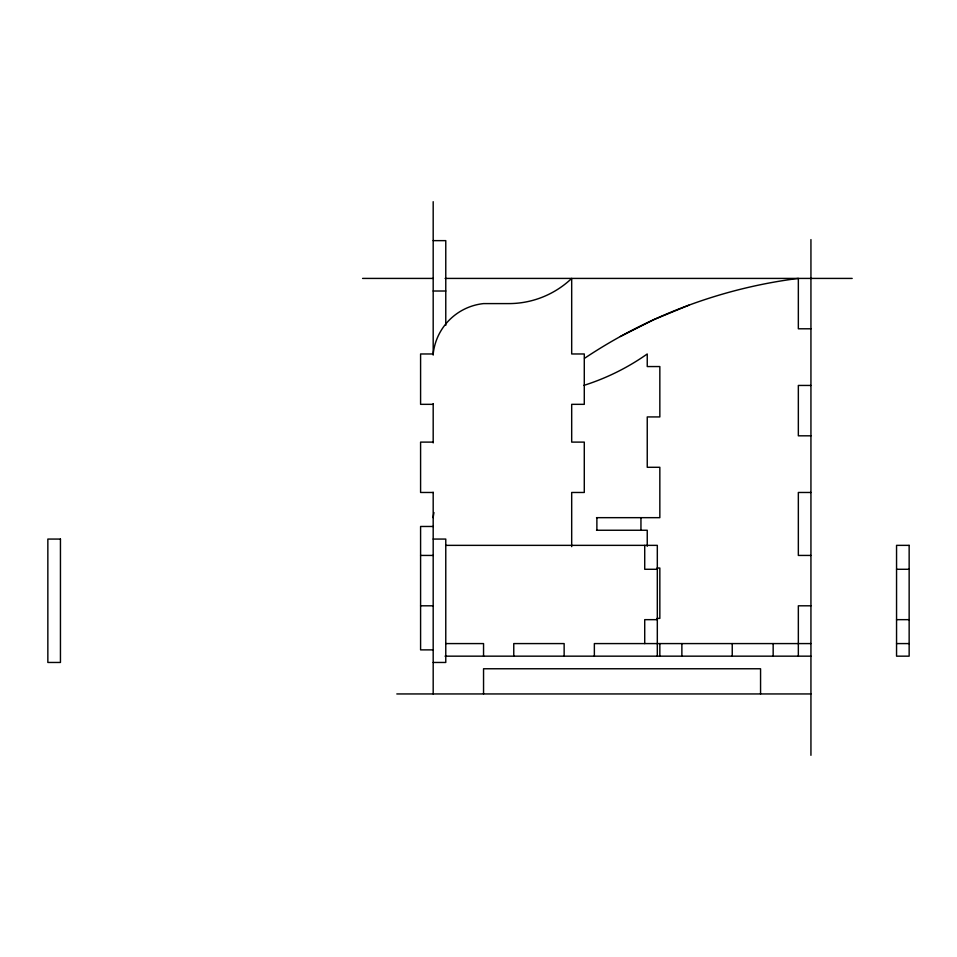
<?xml version="1.0" encoding="UTF-8"?>
<svg xmlns="http://www.w3.org/2000/svg" width="957" height="957" viewBox="0 0 957 957"><rect width="100%" height="100%" fill="white"/><g stroke="black" fill="none" stroke-linecap="round" stroke-linejoin="round"><path stroke-width="1.44" d="M620.411 336.481L654.038 319.542L688.837 305.199M433.186 240.638L445.771 240.638L445.771 325.308M362.583 278.415L433.186 278.415M445.101 278.415L852.185 278.415M433.186 291.012L445.771 291.012M810.938 328.789L798.341 328.789L798.341 278.415A498.166 498.166 0 0 0 584.536 358.301M810.938 385.444L798.341 385.444L798.341 435.818L810.938 435.818M433.186 404.333L420.59 404.333L420.59 353.97L433.186 353.97A56.666 56.666 0 0 1 483.548 303.596L508.729 303.596A91.286 91.286 0 0 0 571.688 278.415L571.688 353.97L584.284 353.97L584.284 404.333L571.688 404.333L571.688 442.11L584.284 442.11L584.284 492.472L571.688 492.472L571.688 546.65M433.186 442.11L420.59 442.11L420.59 492.472L433.186 492.472M810.938 492.472L798.341 492.472L798.341 555.431L810.938 555.431M596.51 517.665L659.84 517.665L659.84 467.291L647.243 467.291L647.243 416.929L659.84 416.929L659.84 366.555L647.243 366.555L647.243 353.97A230.745 230.745 0 0 1 583.782 385.42M433.186 526.47L420.59 526.47L420.59 649.875L433.186 649.875M596.51 530.25L647.243 530.25L647.243 546.232M433.186 539.066L445.771 539.066L445.771 662.459L433.186 662.459M445.771 545.358L657.315 545.358L657.315 656.167M420.59 555.431L433.186 555.431M657.04 568.027L659.84 568.027L659.84 618.389L657.04 618.389M657.315 569.283L644.719 569.283L644.719 545.358M896.553 569.283L909.15 569.283M420.59 605.805L433.186 605.805M810.938 605.805L798.341 605.805L798.341 656.167M657.315 619.658L644.719 619.658L644.719 643.582M896.553 619.658L909.15 619.658M445.771 643.582L483.548 643.582L483.548 656.167M810.938 643.582L594.357 643.582L594.357 656.167M896.553 643.582L909.15 643.582M445.029 656.167L810.938 656.167M396.82 693.945L810.938 693.945M810.938 239.585L810.938 755.312M773.16 643.582L773.16 656.167M760.564 693.945L760.564 668.764L483.548 668.764L483.548 693.945M732.237 643.582L732.237 656.167M681.874 643.582L681.874 656.167M659.84 643.582L659.84 656.167M640.951 517.665L640.951 530.25M596.881 517.665L596.881 530.25M564.14 656.167L564.14 643.582L513.765 643.582L513.765 656.167M433.186 201.688L433.186 355.083M433.186 403.591L433.186 442.9M433.186 492.245L433.186 693.945M433.186 517.665A56.666 56.666 0 0 1 433.952 512.581M60.447 539.066L47.85 539.066L47.85 662.459L60.447 662.459L60.447 539.066M909.15 545.358L896.553 545.358L896.553 656.167L909.15 656.167L909.15 545.358"/></g></svg>
